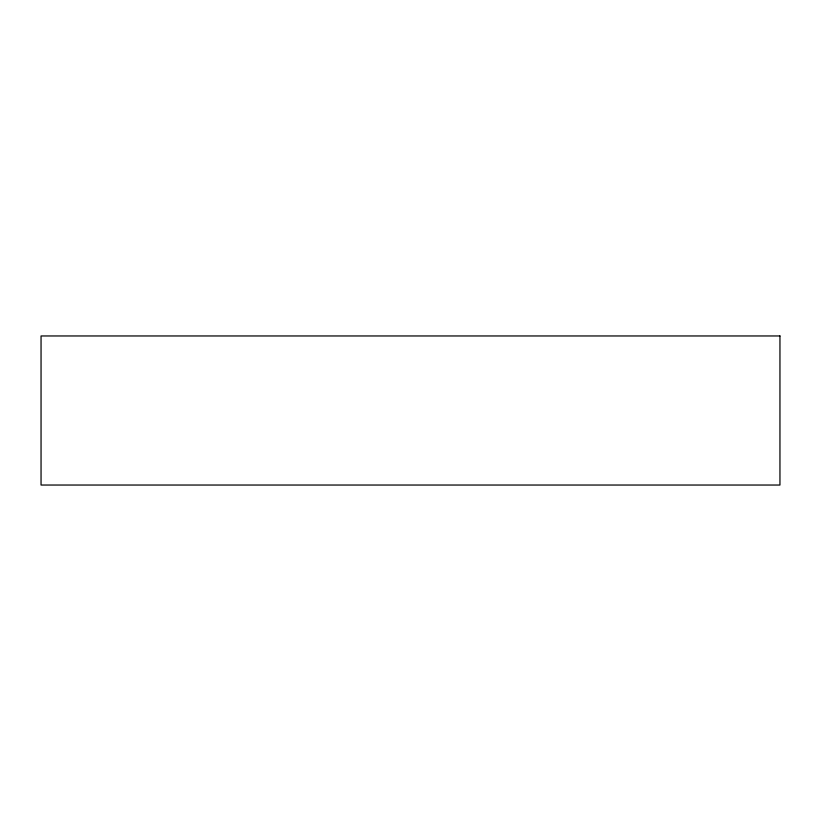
<?xml version="1.0" encoding="UTF-8"?>
<svg xmlns="http://www.w3.org/2000/svg" width="821" height="821" viewBox="0 0 821 821"><rect width="100%" height="100%" fill="white"/><g stroke="black" fill="none" stroke-linecap="round" stroke-linejoin="round"><path stroke-width="1.23" d="M779.95 335.963L41.05 335.963L41.05 485.037L779.95 485.037L779.95 335.963"/></g></svg>
